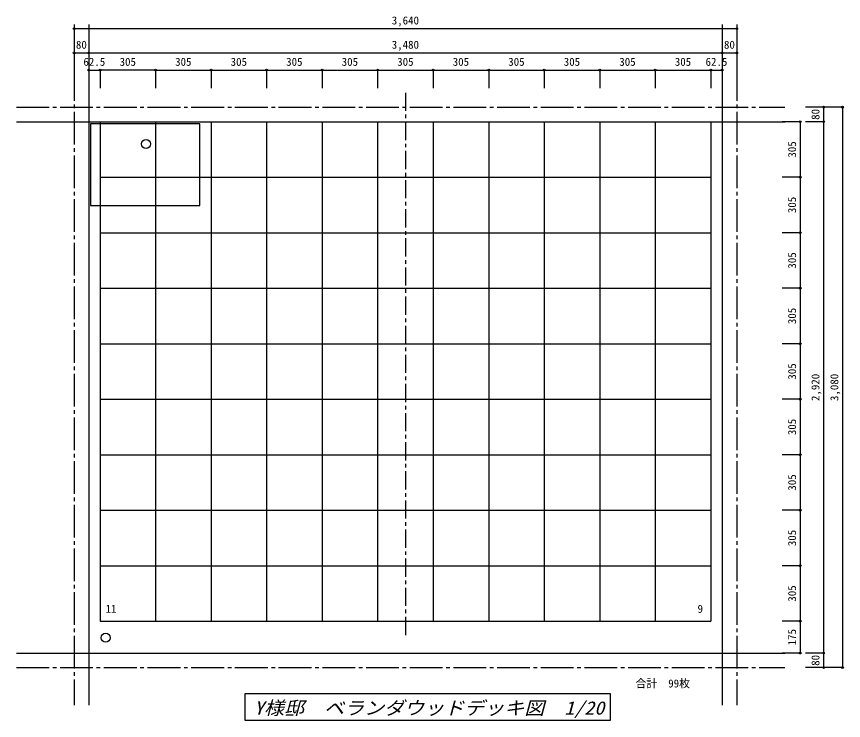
# Model space of a CAD drawing. Units: millimetres at full size, sheet at 1:20. Extents: x -2283 to 2260, y -1927 to 1941.
import ezdxf
from ezdxf.enums import TextEntityAlignment as Align

# ---------------------------------------------------------------- set-up
doc = ezdxf.new("R2010")
doc.units = ezdxf.units.MM
doc.header["$LTSCALE"] = 20
doc.header["$PDMODE"] = 32
doc.header["$PDSIZE"] = 10
doc.linetypes.add('CHAIN1', pattern=[8, 5, -1, 1, -1])
doc.linetypes.add('CHAIN2', pattern=[12, 9, -1, 1, -1])
doc.layers.add('0-0', color=4, linetype='Continuous')
doc.styles.add('ＭＳ ゴシック', font='')
doc.styles.get('ＭＳ ゴシック').set_extended_font_data('MS Gothic')

msp = doc.modelspace()

# ---------------------------------------------------------------- linework, layer by layer
at = {"layer": '0-0', "color": 7, "linetype": 'CHAIN2'}
for p, q in [((-1966.82, 1897.64), (-1966.82, -1843.28)), ((1673.18, 1897.64), (1673.18, -1843.28)), ((-2283.09, 1443), (1937.17, 1443)), ((-2283.09, -1637), (1937.17, -1637))]:
    msp.add_line(p, q, dxfattribs=at)
at = {"layer": '0-0'}
for p, q in [((-1966.82, 1874.09), (-1966.82, 1774.09)), ((-1966.82, 1874.09), (1673.18, 1874.09)), ((1673.18, 1874.09), (1673.18, 1774.09)), ((-1966.82, 1740.67), (-1966.82, 1640.67)), ((-1966.82, 1740.67), (-1886.82, 1740.67)), ((-1886.82, 1740.67), (-1886.82, 1640.67)), ((-1886.82, 1740.67), (1593.18, 1740.67)), ((1593.18, 1740.67), (1593.18, 1640.67)), ((1593.18, 1740.67), (1673.18, 1740.67)), ((1673.18, 1740.67), (1673.18, 1640.67)), ((-1886.82, 1646.77), (-1886.82, 1546.77)), ((-1886.82, 1646.77), (-1824.32, 1646.77)), ((-1824.32, 1646.77), (-1824.32, 1546.77)), ((-1519.32, 1646.77), (-1824.32, 1646.77)), ((-1519.32, 1646.77), (-1519.32, 1546.77)), ((-1519.32, 1646.77), (-1214.32, 1646.77)), ((-1214.32, 1646.77), (-1214.32, 1546.77)), ((-1214.32, 1646.77), (-909.32, 1646.77)), ((-909.32, 1646.77), (-909.32, 1546.77)), ((-909.32, 1646.77), (-604.32, 1646.77)), ((-604.32, 1646.77), (-604.32, 1546.77)), ((-604.32, 1646.77), (-299.32, 1646.77)), ((-299.32, 1646.77), (-299.32, 1546.77)), ((-299.32, 1646.77), (5.68, 1646.77)), ((5.68, 1646.77), (5.68, 1546.77)), ((5.68, 1646.77), (310.68, 1646.77)), ((310.68, 1646.77), (310.68, 1546.77)), ((310.68, 1646.77), (615.68, 1646.77)), ((615.68, 1646.77), (615.68, 1546.77)), ((615.68, 1646.77), (920.68, 1646.77)), ((920.68, 1646.77), (920.68, 1546.77)), ((920.68, 1646.77), (1225.68, 1646.77)), ((1225.68, 1646.77), (1225.68, 1546.77)), ((1225.68, 1646.77), (1530.68, 1646.77)), ((1530.68, 1646.77), (1530.68, 1546.77)), ((1530.68, 1646.77), (1593.18, 1646.77)), ((1593.18, 1646.77), (1593.18, 1546.77)), ((2150.83, 1443), (2050.83, 1443)), ((2150.83, 1443), (2150.83, 1363)), ((2254.61, 1443), (2154.61, 1443)), ((2254.61, 1443), (2254.61, -1637)), ((2022.35, 1363), (1922.35, 1363)), ((2022.35, 1363), (2022.35, 1058)), ((2150.83, 1363), (2050.83, 1363)), ((2150.83, 1363), (2150.83, -1557)), ((2022.35, 1058), (1922.35, 1058)), ((2022.35, 1058), (2022.35, 753)), ((2022.35, 753), (1922.35, 753)), ((2022.35, 753), (2022.35, 448)), ((2022.35, 448), (1922.35, 448)), ((2022.35, 448), (2022.35, 143)), ((2022.35, 143), (1922.35, 143)), ((2022.35, 143), (2022.35, -162)), ((2022.35, -162), (1922.35, -162)), ((2022.35, -162), (2022.35, -467)), ((2022.35, -467), (1922.35, -467)), ((2022.35, -467), (2022.35, -772)), ((2022.35, -772), (1922.35, -772)), ((2022.35, -772), (2022.35, -1077)), ((2022.35, -1077), (1922.35, -1077)), ((2022.35, -1077), (2022.35, -1382)), ((2022.35, -1382), (1922.35, -1382)), ((2022.35, -1382), (2022.35, -1557)), ((2022.35, -1557), (1922.35, -1557)), ((2150.83, -1557), (2050.83, -1557)), ((2150.83, -1557), (2150.83, -1637)), ((2150.83, -1637), (2050.83, -1637)), ((2254.61, -1637), (2154.61, -1637))]:
    msp.add_line(p, q, dxfattribs=at)
at = {"layer": '0-0', "color": 7}
for p, q in [((-1886.82, 1897.64), (-1886.82, -1843.28)), ((1593.18, 1897.64), (1593.18, -1843.28)), ((-2283.09, 1363), (1937.17, 1363)), ((-2283.09, -1557), (1937.17, -1557))]:
    msp.add_line(p, q, dxfattribs=at)
at = {"layer": '0-0', "color": 7, "linetype": 'CHAIN1'}
msp.add_line((-146.82, 1522.06), (-146.82, -1472.65), dxfattribs=at)
at = {"layer": '0-0', "color": 1}
for p, q in [((-1824.32, 1363), (-1824.32, -1382)), ((-1519.32, 1363), (-1519.32, -1382)), ((-1214.32, 1363), (-1214.32, -1382)), ((-909.32, 1363), (-909.32, -1382)), ((-604.32, 1363), (-604.32, -1382)), ((-299.32, 1363), (-299.32, -1382)), ((5.68, 1363), (5.68, -1382)), ((310.68, 1363), (310.68, -1382)), ((615.68, 1363), (615.68, -1382)), ((920.68, 1363), (920.68, -1382)), ((1225.68, 1363), (1225.68, -1382)), ((1530.68, 1363), (1530.68, -1382)), ((-1824.32, 1058), (1530.68, 1058)), ((-1824.32, 753), (1530.68, 753)), ((-1824.32, 448), (1530.68, 448)), ((-1824.32, 143), (1530.68, 143)), ((-1824.32, -162), (1530.68, -162)), ((-1824.32, -467), (1530.68, -467)), ((-1824.32, -772), (1530.68, -772)), ((-1824.32, -1077), (1530.68, -1077)), ((-1824.32, -1382), (1530.68, -1382))]:
    msp.add_line(p, q, dxfattribs=at)
at = {"layer": '0-0', "color": 7}
for points in [[(-1276.42, 901.72), (-1276.42, 1351.72), (-1876.42, 1351.72), (-1876.42, 901.72)], [(-1027.89, -1779.03), (978.47, -1779.03), (978.47, -1927.29), (-1027.89, -1927.29)]]:
    msp.add_lwpolyline(points, close=True, dxfattribs=at)
for centre in [(-1571.48, 1240.38), (-1793.86, -1472.65)]:
    msp.add_circle(centre, 25, dxfattribs=at)
for p in [(-1966.82, 1874.09), (1673.18, 1874.09), (-1966.82, 1740.67), (-1886.82, 1740.67), (1593.18, 1740.67), (1673.18, 1740.67), (-1886.82, 1646.77), (-1824.32, 1646.77), (-1519.32, 1646.77), (-1214.32, 1646.77), (-909.32, 1646.77), (-604.32, 1646.77), (-299.32, 1646.77), (5.68, 1646.77), (310.68, 1646.77), (615.68, 1646.77), (920.68, 1646.77), (1225.68, 1646.77), (1530.68, 1646.77), (1593.18, 1646.77), (2150.83, 1443), (2254.61, 1443), (2022.35, 1363), (2150.83, 1363), (2022.35, 1058), (2022.35, 753), (2022.35, 448), (2022.35, 143), (2022.35, -162), (2022.35, -467), (2022.35, -772), (2022.35, -1077), (2022.35, -1382), (2022.35, -1557), (2150.83, -1557), (2150.83, -1637), (2254.61, -1637)]:
    msp.add_point(p, dxfattribs=at)

# ---------------------------------------------------------------- texts
at = {"layer": '0-0', "color": 3, "style": 'ＭＳ ゴシック'}
for s, p in [('3,640', (-221.82, 1884.09)), ('80', (-1956.82, 1750.67)), ('3,480', (-221.82, 1750.67)), ('80', (1603.18, 1750.67)), ('62.5', (-1915.57, 1656.77)), ('305', (-1716.82, 1656.77)), ('305', (-1411.82, 1656.77)), ('305', (-1106.82, 1656.77)), ('305', (-801.82, 1656.77)), ('305', (-496.82, 1656.77)), ('305', (-191.82, 1656.77)), ('305', (113.18, 1656.77)), ('305', (418.18, 1656.77)), ('305', (723.18, 1656.77)), ('305', (1028.18, 1656.77)), ('305', (1333.18, 1656.77)), ('62.5', (1501.93, 1656.77)), ('11', (-1793.74, -1348.99)), ('9', (1457.94, -1348.99)), ('合計\u300099枚', (1116.96, -1759.15))]:
    msp.add_text(s, height=43.99, dxfattribs=at).set_placement(p, align=Align.BOTTOM_LEFT)
for s, p in [('80', (2140.83, 1373)), ('305', (2012.35, 1165.5)), ('305', (2012.35, 860.5)), ('305', (2012.35, 555.5)), ('305', (2012.35, 250.5)), ('305', (2012.35, -54.5)), ('2,920', (2140.83, -172)), ('3,080', (2244.61, -172)), ('305', (2012.35, -359.5)), ('305', (2012.35, -664.5)), ('305', (2012.35, -969.5)), ('305', (2012.35, -1274.5)), ('175', (2012.35, -1514.5)), ('80', (2140.83, -1627))]:
    msp.add_text(s, height=43.99, rotation=90, dxfattribs=at).set_placement(p, align=Align.BOTTOM_LEFT)
at = {"layer": '0-0', "color": 6, "style": 'ＭＳ ゴシック', "oblique": 15, "width": 1.1}
msp.add_text('Y様邸\u3000ベランダウッドデッキ図\u30001/20', height=73.31, dxfattribs=at).set_placement((-978.35, -1917.29), align=Align.BOTTOM_LEFT)

doc.saveas('drawing.dxf')
